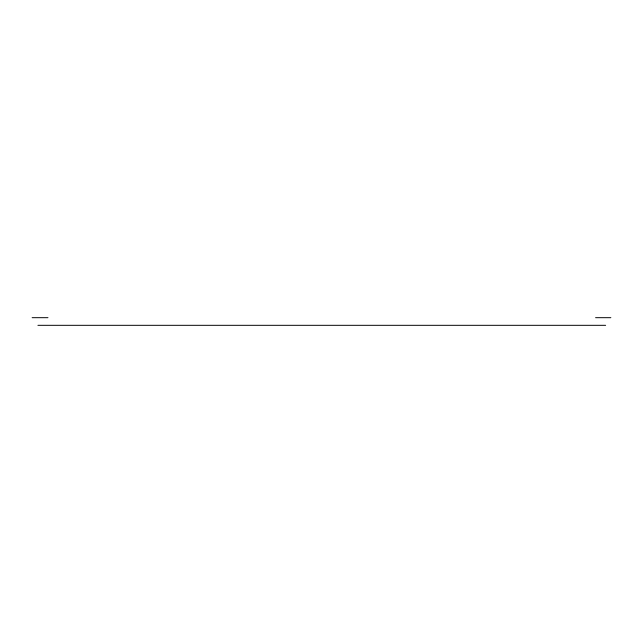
<?xml version="1.0" encoding="UTF-8"?>
<svg xmlns="http://www.w3.org/2000/svg" width="643" height="643" viewBox="0 0 643 643"><rect width="100%" height="100%" fill="white"/><g stroke="black" fill="none" stroke-linecap="round" stroke-linejoin="round"><path stroke-width="0.96" d="M32.15 317.682L47.968 317.682M595.587 317.682L610.85 317.682M37.921 325.318L605.634 325.318"/></g></svg>
